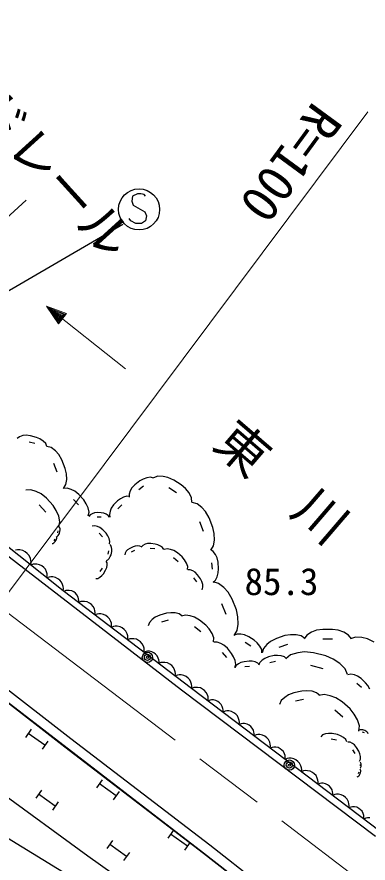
# Model space of a CAD drawing. Units: millimetres, scale not verified. Extents: x 40000 to 680000, y 20000 to 380000.
# Drawn here: x 301766 to 318828, y 297146 to 338247 of the extents above; entities that cross this region are included whole.
import ezdxf
from ezdxf.enums import TextEntityAlignment as Align

# ---------------------------------------------------------------- set-up
doc = ezdxf.new("R2010")
doc.units = ezdxf.units.MM
doc.header["$LTSCALE"] = 1000
doc.linetypes.add('CHAIN', pattern=[18.5, 12, -1.5, 3.5, -1.5])
for name, color, linetype, lineweight in [('M-BGD', 7, 'Continuous', 25), ('M-BGD-EXST', 7, 'Continuous', 25), ('M-BMK', 2, 'CHAIN', 13), ('M-STR-HTXT', 7, 'Continuous', 13)]:
    doc.layers.add(name, color=color, linetype=linetype, lineweight=lineweight)
doc.styles.add('ＭＳ ゴシック', font='')
doc.styles.get('ＭＳ ゴシック').set_extended_font_data('MS Gothic')

msp = doc.modelspace()

# ---------------------------------------------------------------- linework, layer by layer
at = {"layer": 'M-BGD'}
for p, q in [((301891, 317858), (301774, 317766)), ((302059, 317907), (301891, 317858)), ((302219, 317927), (302059, 317907)), ((302430, 317902), (302219, 317927)), ((302720, 317825), (302430, 317902)), ((302886, 317750), (302720, 317825)), ((303045, 317646), (302886, 317750)), ((302353, 317612), (302643, 317536)), ((303167, 317521), (303045, 317646)), ((303223, 317382), (303167, 317521)), ((303431, 317325), (303219, 317383)), ((303635, 317170), (303431, 317325)), ((303797, 316998), (303635, 317170)), ((303951, 316728), (303797, 316998)), ((303543, 316566), (303704, 316158)), ((304113, 316319), (303951, 316728)), ((304005, 310375), (296827, 316090)), ((304170, 316058), (304113, 316319)), ((304143, 315528), (304185, 315781)), ((304185, 315781), (304170, 316058)), ((307737, 315711), (307501, 315525)), ((307897, 315798), (307737, 315711)), ((308075, 315862), (307897, 315798)), ((308249, 315884), (308075, 315862)), ((308394, 315845), (308249, 315884)), ((308611, 315932), (308405, 315854)), ((308867, 315925), (308611, 315932)), ((309100, 315881), (308867, 315925)), ((309383, 315753), (309100, 315881)), ((309754, 315517), (309383, 315753)), ((302438, 315282), (302199, 315260)), ((302705, 315200), (302438, 315282)), ((304206, 315361), (304027, 315344)), ((304028, 315341), (304143, 315528)), ((304407, 315300), (304206, 315361)), ((304581, 315215), (304407, 315300)), ((307355, 315372), (307274, 315233)), ((307501, 315525), (307355, 315372)), ((307686, 315290), (307922, 315475)), ((309147, 315382), (309518, 315147)), ((309953, 315339), (309754, 315517)), ((310129, 315123), (309953, 315339)), ((302937, 315087), (302705, 315200)), ((303198, 314870), (302937, 315087)), ((303520, 314515), (303198, 314870)), ((304776, 315053), (304581, 315215)), ((305018, 314787), (304776, 315053)), ((306794, 314844), (306658, 314742)), ((306951, 314927), (306794, 314844)), ((307108, 314970), (306951, 314927)), ((307247, 314953), (307108, 314970)), ((307274, 315233), (307212, 315069)), ((307212, 315069), (307215, 314920)), ((310243, 314894), (310129, 315123)), ((310260, 314675), (310243, 314894)), ((302842, 314549), (303164, 314193)), ((303677, 314269), (303520, 314515)), ((304510, 314812), (304751, 314545)), ((305136, 314603), (305018, 314787)), ((305228, 314395), (305136, 314603)), ((306464, 314540), (306349, 314379)), ((306658, 314742), (306464, 314540)), ((306667, 314347), (306860, 314549)), ((310516, 314598), (310276, 314665)), ((310747, 314419), (310516, 314598)), ((303799, 313992), (303677, 314269)), ((305269, 314189), (305228, 314395)), ((305235, 314013), (305269, 314189)), ((305323, 314063), (305259, 313985)), ((305425, 314118), (305323, 314063)), ((305527, 314154), (305425, 314118)), ((305667, 314168), (305527, 314154)), ((305867, 314160), (305667, 314168)), ((305986, 314135), (305867, 314160)), ((306104, 314090), (305986, 314135)), ((306201, 314026), (306104, 314090)), ((306258, 313944), (306201, 314026)), ((306293, 314240), (306257, 314081)), ((306257, 314081), (306280, 313943)), ((306349, 314379), (306293, 314240)), ((310930, 314223), (310747, 314419)), ((311104, 313915), (310930, 314223)), ((303854, 313718), (303799, 313992)), ((303808, 313482), (303854, 313718)), ((305659, 313969), (305859, 313960)), ((310638, 313734), (310819, 313269)), ((311285, 313450), (311104, 313915)), ((303761, 313283), (303735, 313187)), ((303845, 313436), (303814, 313476)), ((303832, 313160), (303858, 313257)), ((303861, 313380), (303845, 313436)), ((303858, 313257), (303867, 313327)), ((303867, 313327), (303861, 313380)), ((305549, 313532), (305429, 313518)), ((305683, 313495), (305549, 313532)), ((305801, 313441), (305683, 313495)), ((305934, 313336), (305801, 313441)), ((306099, 313163), (305934, 313336)), ((311347, 313153), (311285, 313450)), ((309769, 305546), (300361, 312786)), ((303602, 312873), (303559, 312805)), ((303627, 312763), (303670, 312831)), ((303670, 312831), (303692, 312882)), ((303683, 312994), (303729, 313012)), ((303701, 312971), (303687, 313008)), ((303692, 312882), (303700, 312925)), ((303700, 312925), (303701, 312971)), ((303729, 313012), (303771, 313053)), ((303771, 313053), (303806, 313105)), ((303806, 313105), (303832, 313160)), ((305760, 313171), (305926, 312997)), ((306181, 313042), (306099, 313163)), ((306246, 312905), (306181, 313042)), ((306276, 312769), (306246, 312905)), ((311313, 312550), (311362, 312837)), ((311362, 312837), (311347, 313153)), ((303475, 312670), (303514, 312673)), ((303514, 312673), (303556, 312694)), ((303556, 312694), (303595, 312726)), ((303595, 312726), (303627, 312763)), ((306257, 312650), (306276, 312769)), ((306332, 312566), (306280, 312626)), ((306363, 312478), (306332, 312566)), ((306378, 312393), (306363, 312478)), ((306370, 312280), (306378, 312393)), ((307250, 312433), (307144, 312363)), ((307413, 312510), (307250, 312433)), ((307518, 312540), (307413, 312510)), ((307631, 312553), (307518, 312540)), ((307736, 312543), (307631, 312553)), ((307815, 312501), (307736, 312543)), ((307886, 312578), (307810, 312499)), ((308002, 312631), (307886, 312578)), ((308117, 312662), (308002, 312631)), ((308272, 312667), (308117, 312662)), ((308247, 312448), (308465, 312423)), ((308490, 312641), (308272, 312667)), ((308619, 312604), (308490, 312641)), ((308745, 312546), (308619, 312604)), ((308847, 312468), (308745, 312546)), ((308902, 312373), (308847, 312468)), ((309062, 312404), (308915, 312371)), ((309234, 312375), (309062, 312404)), ((309387, 312324), (309234, 312375)), ((311304, 312286), (311168, 312371)), ((311181, 312338), (311313, 312550)), ((301795, 312359), (301702, 312349)), ((301905, 312356), (301795, 312359)), ((302049, 312325), (301905, 312356)), ((302166, 312260), (302049, 312325)), ((302269, 312178), (302166, 312260)), ((302359, 312079), (302269, 312178)), ((302421, 311945), (302359, 312079)), ((306214, 312313), (306181, 312157)), ((306251, 311946), (306302, 312034)), ((306302, 312034), (306337, 312124)), ((306337, 312124), (306370, 312280)), ((307020, 312204), (307002, 312116)), ((307078, 312292), (307020, 312204)), ((307144, 312363), (307078, 312292)), ((307327, 312270), (307490, 312347)), ((309372, 311983), (309600, 311788)), ((309566, 312211), (309387, 312324)), ((309794, 312017), (309566, 312211)), ((309912, 311877), (309794, 312017)), ((311412, 312135), (311304, 312286)), ((311489, 311980), (311412, 312135)), ((311539, 311760), (311489, 311980)), ((302449, 311839), (302421, 311945)), ((302442, 311619), (302459, 311746)), ((302551, 311660), (302442, 311619)), ((302459, 311746), (302449, 311839)), ((302636, 311670), (302551, 311660)), ((302735, 311667), (302636, 311670)), ((302867, 311639), (302735, 311667)), ((302973, 311580), (302867, 311639)), ((303067, 311505), (302973, 311580)), ((306147, 311727), (306110, 311819)), ((306115, 311844), (306187, 311878)), ((306130, 311504), (306147, 311610)), ((306147, 311610), (306147, 311727)), ((306187, 311878), (306251, 311946)), ((310010, 311715), (309912, 311877)), ((310066, 311549), (310010, 311715)), ((310057, 311400), (310066, 311549)), ((311220, 311734), (311246, 311416)), ((311565, 311442), (311539, 311760)), ((303148, 311415), (303067, 311505)), ((303204, 311293), (303148, 311415)), ((303230, 311197), (303204, 311293)), ((303239, 311113), (303230, 311197)), ((305904, 311477), (305801, 311305)), ((305894, 311110), (305972, 311203)), ((305972, 311203), (306075, 311374)), ((306075, 311374), (306130, 311504)), ((310183, 311393), (310063, 311394)), ((310312, 311338), (310183, 311393)), ((310421, 311269), (310312, 311338)), ((310539, 311148), (310421, 311269)), ((310680, 310954), (310539, 311148)), ((311500, 311052), (311548, 311248)), ((311548, 311248), (311565, 311442)), ((303224, 310997), (303239, 311113)), ((303333, 311038), (303224, 310997)), ((303417, 311047), (303333, 311038)), ((303517, 311044), (303417, 311047)), ((303648, 311017), (303517, 311044)), ((303755, 310958), (303648, 311017)), ((303848, 310883), (303755, 310958)), ((303930, 310793), (303848, 310883)), ((303986, 310671), (303930, 310793)), ((305595, 310963), (305695, 310973)), ((305695, 310973), (305798, 311028)), ((305798, 311028), (305894, 311110)), ((310345, 311007), (310486, 310813)), ((310746, 310823), (310680, 310954)), ((310791, 310679), (310746, 310823)), ((311566, 310725), (311296, 310800)), ((311298, 310779), (311417, 310885)), ((311417, 310885), (311500, 311052)), ((311824, 310527), (311566, 310725)), ((295070, 310410), (304391, 303196)), ((304011, 310574), (303986, 310671)), ((304005, 310375), (304021, 310490)), ((310249, 305630), (304005, 310375)), ((304021, 310490), (304011, 310574)), ((304142, 310384), (304044, 310345)), ((304217, 310394), (304142, 310384)), ((304307, 310394), (304217, 310394)), ((304426, 310371), (304307, 310394)), ((304523, 310320), (304426, 310371)), ((304608, 310255), (304523, 310320)), ((310768, 310425), (310804, 310540)), ((310804, 310540), (310791, 310679)), ((312031, 310307), (311824, 310527)), ((294908, 309904), (304086, 302800)), ((304684, 310176), (304608, 310255)), ((304737, 310067), (304684, 310176)), ((304761, 309981), (304737, 310067)), ((304760, 309801), (304772, 309905)), ((304772, 309905), (304761, 309981)), ((312227, 309964), (312031, 310307)), ((312431, 309443), (312227, 309964)), ((304868, 309844), (304760, 309801)), ((304952, 309856), (304868, 309844)), ((305052, 309855), (304952, 309856)), ((305184, 309830), (305052, 309855)), ((305292, 309774), (305184, 309830)), ((305387, 309701), (305292, 309774)), ((305471, 309613), (305387, 309701)), ((305530, 309493), (305471, 309613)), ((305557, 309396), (305530, 309493)), ((311706, 309759), (311911, 309239)), ((305556, 309197), (305568, 309313)), ((305664, 309240), (305556, 309197)), ((305568, 309313), (305557, 309396)), ((305748, 309251), (305664, 309240)), ((305848, 309251), (305748, 309251)), ((305980, 309226), (305848, 309251)), ((306087, 309169), (305980, 309226)), ((306183, 309097), (306087, 309169)), ((306266, 309008), (306183, 309097)), ((308489, 309092), (308345, 308980)), ((308708, 309191), (308489, 309092)), ((309035, 309285), (308708, 309191)), ((309240, 309309), (309035, 309285)), ((309455, 309301), (309240, 309309)), ((309646, 309250), (309455, 309301)), ((309782, 309148), (309646, 309250)), ((309959, 309192), (309765, 309143)), ((310190, 309159), (309959, 309192)), ((310396, 309095), (310190, 309159)), ((310638, 308950), (310396, 309095)), ((312502, 309111), (312431, 309443)), ((312521, 308757), (312502, 309111)), ((306325, 308888), (306266, 309008)), ((306353, 308792), (306325, 308888)), ((306351, 308592), (306364, 308708)), ((306364, 308708), (306353, 308792)), ((308210, 308835), (308150, 308676)), ((308345, 308980), (308210, 308835)), ((308803, 308865), (309129, 308959)), ((310949, 308699), (310638, 308950)), ((311110, 308517), (310949, 308699)), ((312467, 308436), (312521, 308757)), ((306459, 308636), (306351, 308592)), ((306543, 308647), (306459, 308636)), ((306643, 308646), (306543, 308647)), ((306775, 308621), (306643, 308646)), ((306883, 308565), (306775, 308621)), ((306978, 308492), (306883, 308565)), ((307062, 308404), (306978, 308492)), ((307121, 308284), (307062, 308404)), ((307148, 308188), (307121, 308284)), ((310387, 308640), (310697, 308388)), ((311246, 308304), (311110, 308517)), ((311326, 308085), (311246, 308304)), ((312465, 308266), (312316, 308209)), ((312320, 308198), (312467, 308436)), ((312652, 308263), (312465, 308266)), ((312821, 308232), (312652, 308263)), ((316085, 308360), (315855, 308223)), ((316315, 308452), (316085, 308360)), ((316636, 308498), (316315, 308452)), ((317096, 308498), (316636, 308498)), ((317372, 308452), (317096, 308498)), ((317648, 308360), (317372, 308452)), ((317878, 308223), (317648, 308360)), ((307147, 307988), (307160, 308104)), ((307255, 308031), (307147, 307988)), ((307160, 308104), (307148, 308188)), ((307339, 308042), (307255, 308031)), ((307439, 308042), (307339, 308042)), ((307571, 308017), (307439, 308042)), ((307678, 307960), (307571, 308017)), ((307774, 307888), (307678, 307960)), ((307857, 307799), (307774, 307888)), ((311318, 307885), (311326, 308085)), ((311498, 307877), (311338, 307869)), ((311674, 307815), (311498, 307877)), ((313028, 308141), (312821, 308232)), ((312859, 307870), (313130, 307701)), ((313299, 307972), (313028, 308141)), ((313445, 307843), (313299, 307972)), ((314094, 307915), (313913, 307762)), ((314372, 308054), (314094, 307915)), ((314789, 308193), (314372, 308054)), ((315053, 308235), (314789, 308193)), ((315331, 308235), (315053, 308235)), ((315582, 308179), (315331, 308235)), ((315762, 308054), (315582, 308179)), ((315855, 308223), (315717, 308039)), ((316636, 308039), (317096, 308039)), ((318016, 308039), (317878, 308223)), ((318216, 308123), (317970, 308039)), ((318518, 308106), (318216, 308123)), ((318792, 308046), (318518, 308106)), ((319122, 307884), (318792, 308046)), ((307916, 307679), (307857, 307799)), ((307944, 307583), (307916, 307679)), ((307942, 307383), (307955, 307499)), ((307955, 307499), (307944, 307583)), ((311825, 307732), (311674, 307815)), ((311993, 307580), (311825, 307732)), ((312196, 307334), (311993, 307580)), ((313574, 307687), (313445, 307843)), ((313659, 307521), (313574, 307687)), ((313672, 307362), (313659, 307521)), ((313746, 307568), (313676, 307359)), ((313913, 307762), (313746, 307568)), ((314511, 307637), (314928, 307776)), ((308040, 307422), (307942, 307383)), ((308115, 307433), (308040, 307422)), ((308205, 307432), (308115, 307433)), ((308324, 307410), (308205, 307432)), ((308421, 307359), (308324, 307410)), ((308507, 307293), (308421, 307359)), ((308582, 307214), (308507, 307293)), ((308635, 307105), (308582, 307214)), ((308659, 307019), (308635, 307105)), ((311746, 307377), (311950, 307130)), ((312294, 307166), (312196, 307334)), ((312367, 306978), (312294, 307166)), ((313806, 307090), (313682, 307005)), ((313991, 307161), (313806, 307090)), ((314264, 307222), (313991, 307161)), ((314434, 307232), (314264, 307222)), ((314610, 307214), (314434, 307232)), ((314765, 307163), (314610, 307214)), ((314871, 307073), (314765, 307163)), ((315065, 307256), (314824, 307062)), ((315411, 307360), (315065, 307256)), ((315742, 307404), (315411, 307360)), ((316178, 307358), (315742, 307404)), ((316778, 307206), (316178, 307358)), ((317124, 307054), (316778, 307206)), ((317454, 306843), (317124, 307054)), ((310833, 297630), (298721, 306953)), ((308658, 306839), (308670, 306943)), ((308766, 306883), (308658, 306839)), ((308670, 306943), (308659, 307019)), ((308851, 306894), (308766, 306883)), ((308950, 306893), (308851, 306894)), ((309082, 306868), (308950, 306893)), ((309190, 306812), (309082, 306868)), ((309285, 306739), (309190, 306812)), ((309369, 306651), (309285, 306739)), ((309428, 306531), (309369, 306651)), ((312358, 306638), (312395, 306793)), ((312420, 306740), (312359, 306637)), ((312395, 306793), (312367, 306978)), ((312531, 306825), (312420, 306740)), ((312645, 306886), (312531, 306825)), ((312809, 306928), (312645, 306886)), ((313047, 306955), (312809, 306928)), ((312835, 306690), (313074, 306717)), ((313193, 306947), (313047, 306955)), ((313341, 306915), (313193, 306947)), ((313468, 306857), (313341, 306915)), ((313551, 306770), (313468, 306857)), ((313564, 306892), (313506, 306765)), ((313682, 307005), (313564, 306892)), ((314052, 306888), (314325, 306949)), ((316026, 306758), (316626, 306605)), ((317708, 306587), (317454, 306843)), ((309455, 306435), (309428, 306531)), ((309454, 306235), (309467, 306351)), ((309562, 306278), (309454, 306235)), ((309467, 306351), (309455, 306435)), ((309646, 306289), (309562, 306278)), ((309746, 306289), (309646, 306289)), ((309878, 306264), (309746, 306289)), ((309985, 306207), (309878, 306264)), ((310081, 306135), (309985, 306207)), ((317827, 306301), (317708, 306587)), ((317990, 306324), (317842, 306297)), ((318161, 306289), (317990, 306324)), ((318312, 306231), (318161, 306289)), ((318486, 306111), (318312, 306231)), ((310164, 306046), (310081, 306135)), ((310223, 305926), (310164, 306046)), ((310251, 305830), (310223, 305926)), ((310262, 305746), (310251, 305830)), ((318283, 305891), (318503, 305688)), ((318707, 305908), (318486, 306111)), ((318819, 305764), (318707, 305908)), ((319181, 298434), (309769, 305546)), ((310249, 305630), (310262, 305746)), ((319410, 298682), (310249, 305630)), ((310363, 305669), (310255, 305626)), ((310448, 305681), (310363, 305669)), ((310547, 305680), (310448, 305681)), ((310679, 305655), (310547, 305680)), ((310787, 305599), (310679, 305655)), ((310882, 305526), (310787, 305599)), ((310966, 305438), (310882, 305526)), ((311025, 305318), (310966, 305438)), ((315220, 305416), (314956, 305317)), ((315611, 305503), (315220, 305416)), ((315854, 305516), (315611, 305503)), ((316105, 305490), (315854, 305516)), ((316326, 305416), (316105, 305490)), ((316478, 305286), (316326, 305416)), ((318910, 305598), (318819, 305764)), ((311052, 305222), (311025, 305318)), ((311051, 305022), (311064, 305138)), ((311149, 305061), (311051, 305022)), ((311064, 305138), (311052, 305222)), ((311224, 305071), (311149, 305061)), ((311314, 305071), (311224, 305071)), ((311433, 305049), (311314, 305071)), ((311530, 304998), (311433, 305049)), ((311616, 304932), (311530, 304998)), ((314609, 305035), (314527, 304853)), ((314778, 305196), (314609, 305035)), ((314956, 305317), (314778, 305196)), ((315307, 305027), (315697, 305113)), ((316694, 305330), (316440, 305278)), ((316992, 305274), (316694, 305330)), ((317255, 305179), (316992, 305274)), ((317562, 304976), (317255, 305179)), ((317950, 304631), (317562, 304976)), ((311691, 304853), (311616, 304932)), ((311744, 304745), (311691, 304853)), ((311769, 304658), (311744, 304745)), ((311768, 304479), (311779, 304583)), ((311779, 304583), (311769, 304658)), ((317216, 304588), (317605, 304243)), ((318149, 304385), (317950, 304631)), ((311876, 304522), (311768, 304479)), ((311960, 304533), (311876, 304522)), ((312060, 304533), (311960, 304533)), ((312192, 304508), (312060, 304533)), ((312299, 304451), (312192, 304508)), ((312395, 304379), (312299, 304451)), ((312478, 304291), (312395, 304379)), ((312538, 304170), (312478, 304291)), ((312565, 304074), (312538, 304170)), ((318313, 304101), (318149, 304385)), ((296253, 304015), (305205, 297504)), ((312564, 303875), (312576, 303990)), ((312661, 303914), (312564, 303875)), ((312576, 303990), (312565, 304074)), ((312737, 303924), (312661, 303914)), ((312827, 303924), (312737, 303924)), ((312945, 303901), (312827, 303924)), ((313042, 303850), (312945, 303901)), ((313128, 303785), (313042, 303850)), ((313203, 303706), (313128, 303785)), ((318403, 303812), (318313, 304101)), ((318382, 303553), (318403, 303812)), ((302452, 303644), (302175, 303253)), ((303129, 302871), (302314, 303448)), ((313257, 303597), (313203, 303706)), ((313281, 303511), (313257, 303597)), ((313280, 303331), (313292, 303435)), ((313388, 303375), (313280, 303331)), ((313292, 303435), (313281, 303511)), ((313472, 303386), (313388, 303375)), ((313572, 303386), (313472, 303386)), ((313704, 303361), (313572, 303386)), ((313812, 303304), (313704, 303361)), ((316621, 303369), (316525, 303282)), ((316763, 303421), (316621, 303369)), ((316901, 303447), (316763, 303421)), ((317084, 303438), (316901, 303447)), ((317339, 303389), (317084, 303438)), ((317487, 303333), (317339, 303389)), ((317631, 303253), (317487, 303333)), ((318394, 303607), (318353, 303579)), ((318451, 303620), (318394, 303607)), ((318504, 303623), (318451, 303620)), ((318574, 303611), (318504, 303623)), ((318542, 303516), (318637, 303484)), ((318669, 303579), (318574, 303611)), ((318722, 303551), (318669, 303579)), ((318773, 303513), (318722, 303551)), ((318811, 303468), (318773, 303513)), ((318827, 303421), (318811, 303468)), ((303268, 303066), (302990, 302675)), ((304391, 303196), (311138, 298025)), ((313907, 303232), (313812, 303304)), ((313991, 303143), (313907, 303232)), ((314050, 303023), (313991, 303143)), ((314077, 302927), (314050, 303023)), ((314089, 302843), (314077, 302927)), ((317035, 303183), (317290, 303134)), ((317743, 303152), (317631, 303253)), ((317800, 303035), (317743, 303152)), ((317952, 303016), (317842, 303027)), ((318065, 302957), (317952, 303016)), ((318160, 302886), (318065, 302957)), ((304086, 302800), (310833, 297630)), ((314076, 302727), (314089, 302843)), ((314174, 302766), (314076, 302727)), ((314249, 302777), (314174, 302766)), ((314339, 302776), (314249, 302777)), ((314458, 302754), (314339, 302776)), ((314555, 302703), (314458, 302754)), ((314641, 302638), (314555, 302703)), ((314716, 302558), (314641, 302638)), ((314769, 302450), (314716, 302558)), ((318071, 302652), (318185, 302464)), ((318259, 302766), (318160, 302886)), ((318373, 302578), (318259, 302766)), ((318423, 302454), (318373, 302578)), ((314794, 302364), (314769, 302450)), ((314793, 302184), (314804, 302288)), ((314901, 302227), (314793, 302184)), ((314804, 302288), (314794, 302364)), ((314985, 302239), (314901, 302227)), ((315085, 302238), (314985, 302239)), ((315217, 302214), (315085, 302238)), ((315324, 302157), (315217, 302214)), ((315420, 302085), (315324, 302157)), ((318414, 302089), (318455, 302191)), ((318454, 302319), (318423, 302454)), ((318455, 302191), (318454, 302319)), ((315503, 301996), (315420, 302085)), ((315562, 301876), (315503, 301996)), ((315590, 301780), (315562, 301876)), ((315589, 301580), (315601, 301696)), ((315601, 301696), (315590, 301780)), ((318462, 302032), (318438, 302050)), ((318438, 301930), (318438, 301870)), ((318438, 301750), (318462, 301768)), ((318459, 301676), (318438, 301710)), ((318480, 302002), (318462, 302032)), ((318462, 301768), (318480, 301798)), ((318492, 301972), (318480, 302002)), ((318480, 301798), (318492, 301834)), ((318498, 301930), (318492, 301972)), ((318492, 301834), (318498, 301870)), ((318498, 301870), (318498, 301930)), ((315697, 301624), (315589, 301580)), ((315781, 301635), (315697, 301624)), ((315881, 301634), (315781, 301635)), ((316013, 301610), (315881, 301634)), ((316120, 301553), (316013, 301610)), ((316216, 301481), (316120, 301553)), ((316299, 301392), (316216, 301481)), ((316358, 301272), (316299, 301392)), ((316386, 301176), (316358, 301272)), ((318297, 301336), (318336, 301347)), ((318336, 301347), (318372, 301376)), ((318381, 301561), (318353, 301486)), ((318372, 301376), (318404, 301416)), ((318404, 301416), (318428, 301458)), ((318428, 301458), (318456, 301532)), ((318456, 301532), (318468, 301588)), ((318468, 301631), (318459, 301676)), ((318468, 301588), (318468, 301631)), ((305911, 301193), (305634, 300802)), ((306588, 300420), (305773, 300998)), ((316385, 300976), (316397, 301092)), ((316482, 301015), (316385, 300976)), ((316397, 301092), (316386, 301176)), ((316558, 301026), (316482, 301015)), ((316648, 301025), (316558, 301026)), ((316766, 301003), (316648, 301025)), ((316863, 300952), (316766, 301003)), ((316949, 300887), (316863, 300952)), ((317024, 300807), (316949, 300887)), ((302956, 300690), (302678, 300299)), ((303632, 299917), (302817, 300495)), ((306727, 300615), (306449, 300224)), ((317077, 300699), (317024, 300807)), ((317102, 300613), (317077, 300699)), ((317101, 300433), (317112, 300537)), ((317209, 300476), (317101, 300433)), ((317112, 300537), (317102, 300613)), ((317293, 300488), (317209, 300476)), ((317393, 300487), (317293, 300488)), ((317525, 300462), (317393, 300487)), ((317633, 300406), (317525, 300462)), ((303771, 300113), (303493, 299722)), ((317728, 300333), (317633, 300406)), ((317812, 300245), (317728, 300333)), ((317871, 300125), (317812, 300245)), ((317898, 300029), (317871, 300125)), ((317897, 299829), (317910, 299945)), ((317994, 299868), (317897, 299829)), ((317910, 299945), (317898, 300029)), ((318070, 299878), (317994, 299868)), ((318160, 299878), (318070, 299878)), ((318279, 299856), (318160, 299878)), ((318375, 299805), (318279, 299856)), ((318461, 299740), (318375, 299805)), ((318537, 299660), (318461, 299740)), ((318590, 299552), (318537, 299660)), ((318615, 299465), (318590, 299552)), ((318614, 299286), (318625, 299390)), ((318722, 299329), (318614, 299286)), ((318625, 299390), (318615, 299465)), ((318806, 299341), (318722, 299329)), ((318906, 299340), (318806, 299341)), ((309370, 298742), (309093, 298351)), ((310047, 297969), (309231, 298547)), ((306414, 298240), (306137, 297849)), ((307091, 297467), (306276, 298044)), ((310185, 298165), (309908, 297774)), ((311138, 298025), (321598, 289881)), ((307230, 297662), (306952, 297271)), ((310833, 297630), (321296, 289484)), ((321296, 289484), (310833, 297630)), ((305205, 297504), (316451, 289537))]:
    msp.add_line(p, q, dxfattribs=at)
msp.add_lwpolyline([(270528, 320824), (271300, 319424), (272068, 318253), (273367, 316532), (274774, 314844), (276656, 313095), (278636, 311397), (279496, 310882), (280413, 310473), (281680, 310069), (283030, 309525), (284025, 308854), (284831, 308194), (287274, 306077), (289720, 304114), (290619, 303689), (291572, 303362), (293137, 302875), (294900, 302207), (296150, 301581), (297530, 300763), (300783, 298675), (304242, 296578), (305044, 296115)], dxfattribs=at)
for centre, major_axis in [((308108, 307139), (250, 0)), ((308108, 307139), (150, 0)), ((308108, 307139), (50, 0)), ((315002, 301904), (250, 0)), ((315002, 301904), (150, 0)), ((315002, 301904), (50, 0))]:
    msp.add_ellipse(centre, major_axis=major_axis, ratio=0.999162, dxfattribs=at)
at = {"layer": 'M-BGD-EXST'}
for p, q in [((307621, 329655), (307381, 329535)), ((307781, 329655), (307621, 329655)), ((307941, 329615), (307781, 329655)), ((307381, 329535), (307341, 329296)), ((307341, 329296), (307421, 329096)), ((308021, 329535), (307941, 329615)), ((307421, 329096), (307981, 328776)), ((307301, 328337), (307221, 328457)), ((307981, 328776), (308061, 328577)), ((308061, 328577), (308021, 328337)), ((306911, 328162), (291888, 319430)), ((307541, 328217), (307301, 328337)), ((307821, 328217), (307541, 328217)), ((308021, 328337), (307821, 328217))]:
    msp.add_line(p, q, dxfattribs=at)
msp.add_ellipse((307701, 328896), major_axis=(999, 0), ratio=0.999162, dxfattribs=at)
at = {"layer": 'M-BMK'}
msp.add_line((338929, 280750), (300860, 309649), dxfattribs=at)
at = {"layer": 'M-STR-HTXT'}
for p, q in [((300860, 309649), (318821, 333633)), ((302221, 329351), (299507, 326865)), ((307049, 321152), (303196, 324204)), ((303196, 324204), (303781, 323334)), ((304178, 323834), (303196, 324204)), ((303290, 324130), (303787, 323405)), ((304110, 323812), (303290, 324130)), ((303384, 324056), (303793, 323477)), ((304041, 323790), (303384, 324056)), ((303478, 323981), (303798, 323549)), ((303972, 323768), (303478, 323981)), ((303572, 323907), (303804, 323621)), ((303904, 323746), (303572, 323907)), ((303697, 323807), (303810, 323692)), ((303835, 323724), (303697, 323807)), ((303781, 323334), (304178, 323834)), ((303787, 323405), (304110, 323812)), ((303793, 323477), (304041, 323790)), ((303798, 323549), (303972, 323768)), ((303804, 323621), (303904, 323746)), ((303810, 323692), (303835, 323724))]:
    msp.add_line(p, q, dxfattribs=at)

# ---------------------------------------------------------------- texts
at = {"layer": 'M-STR-HTXT', "style": 'ＭＳ ゴシック'}
for s, rotation, p in [('ガ－ドレール', 312.224, (295741, 337074)), ('R=100', 233.777, (315741, 334523)), ('東\u3000川', 319.324, (310847, 316985))]:
    msp.add_text(s, height=1833, rotation=rotation, dxfattribs=at).set_placement(p, align=Align.BOTTOM_LEFT)
msp.add_text('85.3', height=1320, dxfattribs=at).set_placement((312824, 309767), align=Align.BOTTOM_LEFT)

doc.saveas('drawing.dxf')
